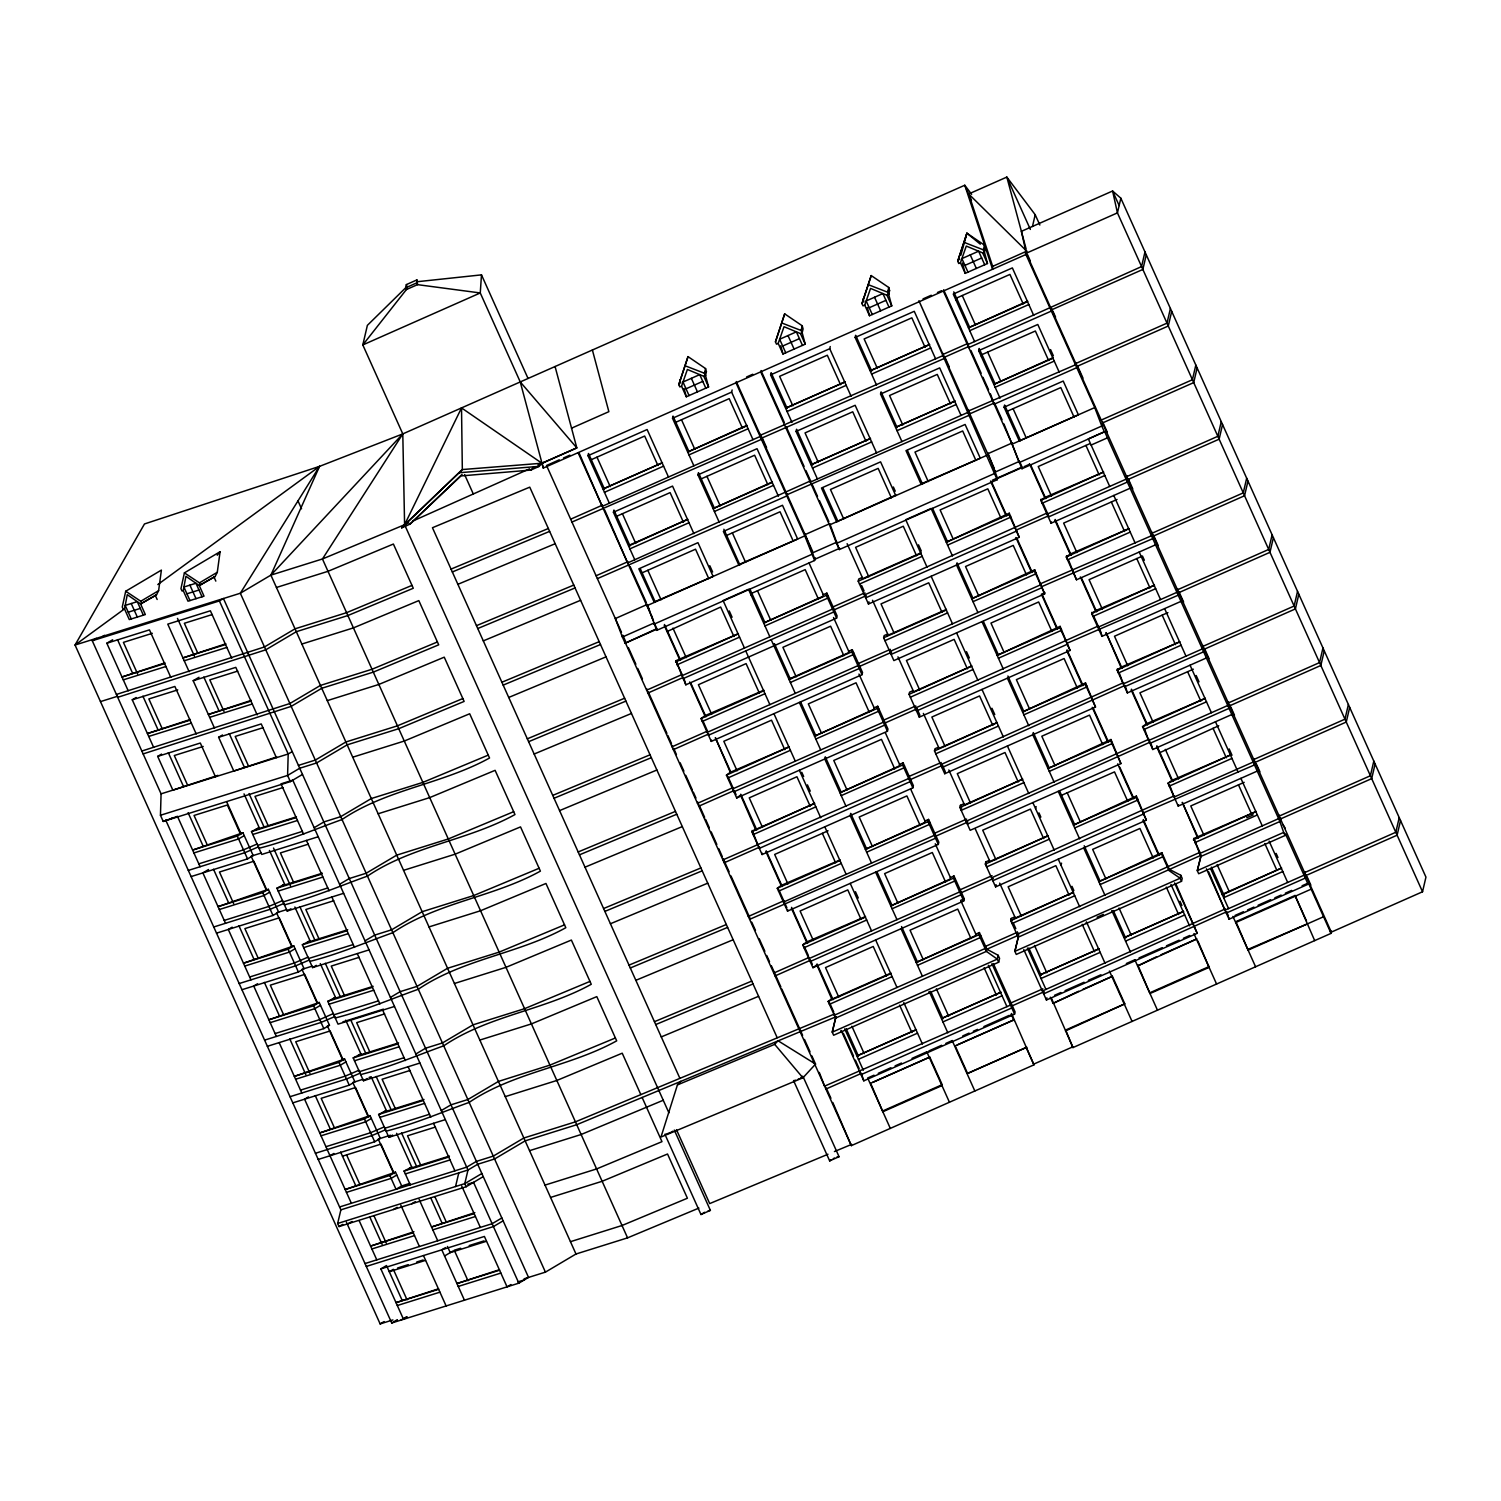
<?xml version="1.0" encoding="UTF-8"?>
<svg xmlns="http://www.w3.org/2000/svg" width="1501" height="1501" viewBox="0 0 1501 1501"><rect width="100%" height="100%" fill="white"/><g stroke="black" fill="none" stroke-linecap="round" stroke-linejoin="round"><path stroke-width="1.5" d="M1039.855 225.037L1035.202 214.718L1006.833 177.08L968.689 193.967L992.668 266.371L992.593 269.242L964.768 185.242L402.793 433.902L319.544 466.361L144.471 523.962L75.05 645.036L380.147 1323.92L392.924 1319.923M302.489 774.422L290.368 781.608L163.234 821.441L160.457 815.268L161.076 793.841L92.274 640.758L96.327 638.357M968.689 193.967L1026.722 251.155L1025.933 254.495L543.287 468.068L520.247 381.929L480.264 292.958L417.484 284.646L416.903 279.918L406.377 284.59L406.415 289.543L362.81 344.93L402.793 433.902L404.595 524.712L668.902 1112.823M416.903 279.918L417.484 284.646L406.415 289.543L406.377 284.59M417.691 281.663L481.483 274.871L480.264 292.958L362.81 344.93L367.37 325.361L407.165 286.316M156.479 594.865L140.569 603.927L156.479 594.865L158.618 590.681L161.395 570.099L125.709 591.244L122.256 607.061L123.288 609.35L124.527 608.956L127.266 594.677L140.569 603.927L145.334 614.566L129.292 619.575L124.527 608.956M215.15 576.478L199.258 585.54L215.15 576.478L217.289 572.294L220.084 551.711L184.398 572.857L180.946 588.673L181.977 590.962L183.216 590.568L185.936 576.29L199.258 585.54L204.023 596.16L187.981 601.188L183.216 590.568M1042.876 988.821L1011.017 1002.912L1010.511 1005.088L824.593 1086.142L819.283 1072.408M1304.819 871.706L1304.031 875.214L1225.004 910.188L1208.568 871.687M543.287 468.068L542.011 463.302L461.52 407.916L404.595 524.712L401.686 527.864L409.961 524.149L460.901 475.93L530.866 470.076L539.14 466.379L542.03 463.227L576.816 447.898L555.07 366.525M609.35 503.21L587.998 455.685L588.505 453.508L604.528 489.157M579.311 453.452L602.22 506.362L760.125 436.491L760.632 434.333M634.792 559.779L613.421 512.254L613.928 510.077L630.045 545.951M604.734 510.04L627.643 562.931L810.578 480.864L805.924 470.545M681.548 386.17L679.822 386.92L678.79 384.631L688.021 356.619L705.564 368.571L706.408 371.704L705.508 375.569L703.8 376.319L687.383 369.471L681.548 386.17L686.313 396.789L708.566 386.939L704.701 372.454L706.408 371.704M693.875 465.817L672.523 418.272L673.03 416.096L689.053 451.763M678.79 384.631L688.021 356.619M625.148 643.197L622.39 637.024L654.23 622.934L657.006 629.107L625.148 643.197L655.018 629.501M815.249 557.79L814.611 560.492L656.725 630.364L647.175 604.471L615.316 618.562L622.39 637.024L622.802 635.204L625.579 641.377M705.508 375.569L704.476 373.261L705.564 368.571M654.23 622.934L653.948 624.191L811.853 554.338L812.566 551.242L736.278 381.535M656.725 630.364L657.006 629.107M646.931 688.921L646.65 690.179L682.073 674.512L675.882 660.74L679.446 659.164L664.268 625.392M719.298 522.386L697.946 474.86L698.453 472.684L714.476 508.332M667.044 631.565L720.668 607.042L733.914 636.518M752.995 439.662L731.625 392.117L732.132 389.941M826.863 593.12L826.357 595.297L763.671 623.028L822.904 596.329L823.28 594.696L826.863 593.12L837.108 615.935L836.601 618.112L685.826 684.812L675.882 660.74M677.157 663.611L676.876 664.868L739.543 637.137M679.446 659.164L738.379 633.722L675.581 661.997M682.073 674.512L681.773 675.788L832.548 609.068L833.055 606.892L862.775 593.739M685.826 684.812L684.287 679.446M672.373 745.49L672.073 746.766L707.496 731.081L702.599 720.18L702.299 721.437L764.985 693.706M778.193 343.391L776.486 344.161L775.454 341.853L784.685 313.859L802.228 325.792L803.073 328.925L802.172 332.79L800.446 333.541L784.029 326.711L778.193 343.391L782.978 354.011L805.23 344.161L801.909 331.759M791.984 422.4L770.613 374.875L771.12 372.698L787.181 408.403M775.454 341.853L784.685 313.859M789.245 678.959L848.346 652.804L848.722 651.265L852.287 649.689L862.531 672.504L862.024 674.681L711.268 741.4L701.005 718.585L704.87 715.733L689.691 681.979M704.87 715.733L763.84 690.197M707.496 731.081L707.196 732.357L857.972 665.637L858.478 663.461L890.337 649.37L889.83 651.547L1040.587 584.827L1040.887 583.57L1151.473 535.763L1152.28 532.33M802.172 332.79L801.14 330.501L802.228 325.792M711.268 741.4L711.549 740.124M697.796 802.059L697.496 803.335L732.92 787.65L728.023 776.749L727.722 778.025L790.408 750.294M761.72 438.104L944.035 358.57L944.542 356.394M751.269 595.447L751.776 593.27L805.193 569.63L818.439 599.124M817.407 478.969L796.055 431.444L796.562 429.267L812.604 464.972M787.35 493.773L786.843 495.949L597.379 578.635M877.71 706.258L877.203 708.434L814.518 736.165L873.788 709.373L874.145 707.834L877.71 706.258L887.954 729.073L887.447 731.25L736.691 797.969L726.428 775.154L730.293 772.302L715.339 737.648L730.443 771.251M730.293 772.302L789.263 746.785L726.428 775.154M851.105 396.245L829.734 348.72L830.241 346.543M732.92 787.65L732.619 788.926L883.395 722.206L883.901 720.048L915.76 705.939L915.254 708.116L1098.169 626.048L1097.869 627.305L1176.915 592.332L1177.703 588.899M704.626 817.276L699.072 804.93L698.791 806.206L734.214 790.52L733.914 791.796L884.689 725.077L885.196 722.919L917.036 708.81L919.813 714.983L919.306 717.159L1070.082 650.44L1060.119 626.367L997.152 655.355L1059.819 627.624L1060.119 626.367M736.691 797.969L740.556 795.117L755.566 829.509L814.687 803.354L751.851 831.723L762.114 854.538L912.871 787.837L913.377 785.661L903.133 762.846L899.568 764.422L899.212 765.96L839.941 792.753L902.626 765.003L903.133 762.846M810.578 480.864L810.277 482.14L968.183 412.268L968.689 410.092M773.916 645.843L774.422 643.666L790.483 679.371M787.143 494.673L969.458 415.139L969.965 412.963M805.286 533.699L804.78 535.876L814.611 560.492M864.726 305.116L863.019 305.866L861.987 303.577L871.218 275.565L888.761 287.498L889.586 290.631L888.686 294.496L886.978 295.265L870.561 288.417L864.726 305.116L869.511 315.735L891.763 305.885L887.879 291.4L889.586 290.631M876.509 385.006L855.138 337.462L855.645 335.305L871.687 370.991M861.987 303.577L871.218 275.565M751.851 831.723L755.716 828.871M753.446 833.318L753.146 834.594L815.831 806.863M888.686 294.496L887.654 292.207L888.761 287.498M752.151 830.447L759.337 848.365L910.113 781.665L910.619 779.488L942.478 765.379L945.236 771.552L944.729 773.728L1095.505 707.027L1085.542 682.936L1022.575 711.943L1085.242 684.212L1085.542 682.936M762.114 854.538L762.414 853.281M748.643 915.216L748.342 916.473L783.766 900.806L783.466 902.082L934.241 835.363L934.748 833.186L966.606 819.096M828.139 595.991L827.633 598.167L764.966 625.898M997.658 477.881L997.246 479.701L839.34 549.554L829.809 523.661L805.08 534.6L814.912 559.235L839.641 548.297M901.932 441.575L880.562 394.05L881.068 391.874L897.129 427.579M928.556 819.415L928.05 821.591L865.364 849.322L924.635 822.529L924.991 820.991L928.556 819.415L938.819 842.23L938.313 844.406L787.537 911.126L777.274 888.292L781.139 885.459L765.979 851.705M781.139 885.459L840.11 859.923M1009.272 513.211L1008.972 514.487L946.287 542.217L1009.272 513.211L1019.235 537.302L868.46 604.021L858.216 581.187L858.722 579.011L862.287 577.435L847.108 543.681M862.287 577.435L861.912 578.973L921.032 552.818M787.537 911.126L787.837 909.85M774.066 971.785L773.765 973.061L809.189 957.375L808.889 958.651L959.664 891.932L960.171 889.755L992.03 875.665M775.36 974.656L775.06 975.931L810.484 960.246L812.341 964.355M864.914 592.801L864.407 594.978L1047.323 512.892L1047.023 514.168L1126.05 479.194L1126.857 475.742M862.024 674.681L851.78 651.866L852.287 649.689M853.562 652.56L853.056 654.736L790.389 682.467M868.46 604.021L868.966 601.845M960.452 262.75L958.745 263.519L957.713 261.212L966.925 233.218L984.468 245.151L985.313 248.284L984.412 252.149L982.705 252.9L966.288 246.07L960.452 262.75L965.218 273.37L987.47 263.519L984.149 251.117M957.713 261.212L966.925 233.218L980.303 244.175M953.979 875.984L953.473 878.16L890.787 905.891L950.058 879.098L950.414 877.56L953.979 875.984L964.242 898.799L963.736 900.975L812.96 967.695L802.697 944.88L806.562 942.028L791.402 908.274M943.266 353.523L942.759 355.699L760.425 435.234M806.562 942.028L865.533 916.511M956.024 300.238L956.531 298.061L1009.929 274.42L1023.194 303.915M1034.696 569.78L1034.395 571.055L971.71 598.786L1034.696 569.78L1044.658 593.871L893.883 660.59L883.639 637.775L884.145 635.598L887.71 634.022L872.531 600.269M810.484 960.246L810.184 961.522L960.959 894.802L961.466 892.626L993.324 878.535M887.71 634.022L887.354 635.561L946.456 609.406M812.96 967.695L816.825 964.843L831.854 999.234L890.956 973.08M984.412 252.149L983.38 249.86L984.468 245.151M879.004 709.129L878.498 711.305L815.812 739.036M1000.041 398.159L978.671 350.634L979.177 348.457L995.201 384.125M979.403 932.553L978.896 934.729L916.21 962.46L975.481 935.686L975.838 934.129L979.403 932.553L986.889 949.214L998.184 955.311L999.572 958.389L998.672 962.216L833.637 1035.24L832.248 1032.163L835.607 1018.091L828.139 1001.448L831.986 998.597M981.448 356.806L981.954 354.63L1035.371 331.008L1048.617 360.484M919.306 717.159L909.062 694.344L909.568 692.167L913.133 690.591L897.954 656.838M483.247 1176.615L466.173 1186.728L339.038 1226.561L337.65 1223.484L340.877 1209.844L467.993 1170.011L477.693 1164.269L494.58 1158.978L525.144 1140.873L576.703 1124.718L835.907 1016.815L835.607 1018.091L986.382 951.39L986.889 949.214L1018.747 935.104L1017.453 932.234L985.594 946.343L985.088 948.519L834.331 1015.22L834.612 1013.963L575.427 1121.847L523.849 1138.002L493.285 1156.108L476.399 1161.399L466.698 1167.14L339.582 1206.973M913.133 690.591L912.777 692.13L971.879 665.975L909.062 694.344M826.207 1087.812L825.906 1089.069L861.33 1073.403L863.807 1080.833L1014.582 1014.132L1015.089 1011.955L993.362 963.623M840.766 1032.088L841.16 1030.437L863.807 1080.833M917.036 708.81L916.529 710.986L1067.305 644.285L1067.605 643.01L1178.191 595.203L1178.998 591.769L1183.632 602.089M904.428 765.698L903.921 767.874L841.235 795.624M1032.463 226.482L1035.202 214.718M990.416 393.862L994.187 404.201L1076.799 367.651L1077.305 365.475L1082.953 378.046M987.921 452.889L997.546 478.425L1022.256 467.486L1020.417 463.377M1004.094 407.203L1063.215 381.048L1078.375 414.801L1019.273 440.956L1004.094 407.203L1004.601 405.026L1020.624 440.694M1006.871 413.375L1007.377 411.199L1060.794 387.577L1074.041 417.053M995.182 470.432L994.469 473.528L997.246 479.701M859.717 1071.733L860.017 1070.476M944.729 773.728L934.485 750.913L934.992 748.736L938.557 747.16L923.378 713.407M861.33 1073.403L861.03 1074.66L1011.805 1007.959L1012.312 1005.783L1044.171 991.692L1043.664 993.85L1226.58 911.782L1228.437 915.891M938.557 747.16L938.2 748.699L997.302 722.544L934.485 750.913M1011.017 1015.708L1011.524 1013.531L1033.964 1064.847L851.33 1145.638L832.792 1102.466M942.478 765.379L941.971 767.555L1124.887 685.488L1124.587 686.764L1203.614 651.79L1204.421 648.338L1209.074 658.676M929.851 822.285L929.344 824.462L866.659 852.193M1051.863 308.906L1051.357 311.082L968.764 347.613M1003.925 423.939L1021.975 468.744L1104.698 431.669L1088.338 438.892L1109.708 486.437M1010.567 516.081L1010.267 517.357L947.581 545.088M1021.975 468.744L1022.256 467.486M903.452 1004.357L903.846 1002.706L922.421 1044.058M1015.67 538.878L1015.952 537.602L1031.131 571.356M872.775 1082.315L929.776 1057.098L870.655 1083.253L882.851 1111.753L941.953 1085.598M1110.965 739.505L1110.684 740.781L1047.998 768.512L1110.965 739.505L1120.928 763.596L970.171 830.316L959.908 807.482L960.415 805.305L963.98 803.729L948.82 769.975M963.98 803.729L963.623 805.268L1022.744 779.113L959.908 807.482M1130.122 488.238L1051.094 523.211L1040.831 500.377L1044.696 497.544L1029.517 463.79M955.274 878.854L954.767 881.031L892.082 908.762M928.856 993.118L929.25 991.467L947.844 1032.819M1044.696 497.544L1103.667 472.008L1040.831 500.377M1076.011 362.604L1075.504 364.781L968.464 410.993M1120.853 198.226L1117.438 212.879L1422.535 891.763L1331.331 932.121L1026.234 253.237L1021.393 231.342L1112.597 191.002L1120.853 198.226L1425.95 877.109L1422.535 891.763M1035.99 572.65L1035.69 573.926L973.004 601.657M926.492 1053.102L926.792 1051.826L912.008 1058.374M1051.094 523.211L1051.375 521.935M1136.388 796.074L1136.107 797.35L1073.421 825.081L1136.388 796.074L1146.351 820.165L995.595 886.885L985.331 864.069L985.838 861.893L989.403 860.317L975.181 828.665M989.403 860.317L989.046 861.855L1048.167 835.701L985.331 864.069M951.897 1041.863L952.197 1040.587L945.836 1043.401M1155.545 544.807L1076.517 579.78L1066.254 556.965L1070.119 554.113L1054.959 520.359M980.697 935.423L980.191 937.6L917.505 965.331M1070.119 554.113L1129.09 528.596L1066.254 556.965M995.595 886.885L996.101 884.708M1144.982 251.924L1141.567 266.578L967.47 344.742M1146.276 254.795L1142.861 269.448L1051.657 309.806M1061.413 629.238L1061.113 630.495L998.428 658.226M1076.517 579.78L1068.656 560.38M967.582 1073.44L1026.684 1047.285L967.582 1073.44L955.18 1045.859L1014.301 1019.704L957.3 1044.921M998.184 955.311L997.283 959.139L998.672 962.216M1035.615 808.739L1036.122 806.562M1161.83 852.662L1161.53 853.919L1098.845 881.669L1161.83 852.662L1169.298 869.304L1180.818 875.308L1182.206 878.404L1181.512 881.312L1016.271 954.43L1014.882 951.353L1018.241 937.281L1010.755 920.638L1011.261 918.462L1014.826 916.886L999.666 883.132M1014.826 916.886L1014.47 918.424L1073.59 892.269L1010.755 920.638M1017.453 932.234L1016.946 934.41L1199.881 852.343L1193.689 838.552L1197.254 836.976L1182.281 802.322L1198.323 838.027M1180.968 601.376L1101.94 636.349L1091.677 613.534L1095.542 610.682L1080.382 576.928M1095.542 610.682L1154.513 585.165L1091.677 613.534M1170.405 308.493L1166.99 323.147L1075.804 363.505M1171.699 311.364L1168.285 326.017L1077.08 366.375M1086.837 685.807L1086.536 687.083L1023.851 714.814M1101.94 636.349L1102.241 635.092M1061.038 865.327L1061.545 863.15M1206.391 657.963L1127.364 692.918L1117.1 670.103L1120.966 667.27L1106.012 632.596L1122.054 668.301M1120.966 667.27L1179.936 641.734L1117.1 670.103M1175.771 883.714L1197.216 933.322L1046.441 1000.022L1046.947 997.846M1195.828 365.081L1192.413 379.734L1101.227 420.074M1119.502 673.517L1123.292 683.893L1202.339 648.92L1203.127 645.468M1197.123 367.951L1193.708 382.605L1102.503 422.944L1101.79 426.04L1104.567 432.213M1112.26 742.376L1111.96 743.652L1049.293 771.383M1082.84 989.365L1112.391 976.288L1053.083 1003.362L1078.619 991.242M1127.364 692.918L1125.806 687.552M1086.086 923.547L1086.461 921.895L1105.055 963.248M1330.224 931.802L1331.556 931.202L1331.049 933.378L1072.952 1047.585L1065.672 1030.024L1124.793 1003.869L1112.391 976.288M1231.814 714.532L1152.787 749.506L1142.542 726.69L1146.389 723.838L1131.229 690.085M1144.118 728.285L1143.818 729.542L1206.504 701.811M1146.389 723.838L1205.359 698.303L1142.542 726.69M1072.952 1047.585L1051.432 998.334M1221.251 421.65L1217.836 436.303L1126.651 476.661M1144.944 730.105L1148.734 740.462L1227.762 705.489L1228.568 702.036M1222.546 424.52L1219.131 439.174L1127.945 479.532L1127.345 482.065L1048.317 517.038M1137.683 798.945L1137.383 800.221L1074.716 827.952M1111.49 912.308L1111.866 910.657L1130.459 952.009M1152.787 749.506L1151.229 744.121M1159.429 752.827L1218.756 725.752M1257.238 771.101L1178.21 806.075L1167.966 783.259L1171.812 780.407L1156.652 746.654M1171.812 780.407L1230.782 754.89L1167.966 783.259M1246.674 478.219L1243.278 492.872L1152.074 533.23M1134.531 961.053L1134.831 959.777L1126.35 963.529M1124.793 1003.869L1065.466 1030.943M1231.927 758.399L1169.241 786.13L1169.542 784.854L1174.157 797.031L1253.185 762.058L1253.992 758.624M1247.969 481.089L1244.554 495.743L1153.368 536.101M1163.106 855.532L1162.825 856.79L1100.139 884.539M1156.802 956.644L1137.589 965.95L1196.916 938.894L1161.023 954.767M1178.21 806.075L1178.51 804.799M1137.814 965.049L1149.991 993.531L1209.112 967.376L1197.873 941.014M1180.818 875.308L1180.124 878.235L1181.512 881.312M1206.41 868.816L1229.056 919.212L1308.103 884.258L1285.438 833.843L1285.062 835.494L1198.68 873.732L1197.291 870.636L1200.875 856.471L1193.689 838.552M1194.965 841.423L1194.683 842.699L1257.35 814.968M1197.254 836.976L1256.206 811.459L1193.389 839.828M1229.844 704.907L1229.056 708.359L1150.01 743.333L1150.31 742.057L967.394 824.143M1272.116 534.788L1268.701 549.441L1177.497 589.799M1199.881 852.343L1199.58 853.6L1278.608 818.645L1279.415 815.193M1273.392 537.658L1269.977 552.312L1178.792 592.67M1161.53 853.919L1169.016 870.58L1180.124 878.235L1014.882 951.353L1018.26 937.187L1201.156 855.214L1200.875 856.471L1279.903 821.516L1280.709 818.064M1222.677 893.564L1222.377 894.821L1281.648 868.028L1222.527 894.183M1255.268 761.495L1254.48 764.928L1143.875 812.735L1143.574 813.992L992.818 880.712M1297.539 591.375L1294.125 606.029L1202.92 646.368M1298.815 594.246L1295.419 608.899L1204.215 649.239M1226.58 911.782L1226.298 913.058L1305.326 878.085L1306.133 874.633M1229.056 919.212L1229.357 917.955M1306.47 920.939L1295.025 895.478L1235.905 921.633L1248.1 950.133L1323.563 916.736M1322.963 647.944L1319.548 662.598L1228.343 702.956M1283.261 825.137L1285.325 828.364M1324.257 650.815L1320.842 665.468L1229.638 705.826M1295.025 895.478L1314.688 940.62M1348.386 704.513L1344.971 719.167L1253.767 759.525M1308.103 884.258L1308.384 882.982L1302.099 885.759M1349.68 707.384L1346.266 722.037L1255.061 762.395M1307.221 923.978L1248.307 949.232M1373.809 761.101L1370.394 775.754L1279.208 816.094M1375.104 763.971L1371.689 778.625L1280.484 818.964M1399.213 817.613L1395.799 832.267L1304.594 872.625M1400.527 820.54L1397.112 835.194L1305.908 875.552M455.554 1186.522L458.781 1172.9M835.907 1016.815L832.248 1032.163L997.283 959.139L986.382 951.39L978.896 934.729M1201.156 855.214L1197.291 870.636L1283.674 832.417L1279.903 821.516L1104.698 431.669M960.846 255.245L966.925 233.218M680.741 1081.302L677.42 1084.923L660.984 1137.045L802.922 1077.831L815.55 1064.096L811.853 1055.878M123.945 609.293L75.05 645.036L240.329 593.233L270.893 575.127L319.544 466.361L157.811 584.564M319.544 466.361L240.329 593.233L545.426 1272.135L575.99 1254.01L627.568 1237.856L698.884 1208.099M802.435 1076.33L800.483 1078.093M674.305 1130.084L710.386 1210.369L700.986 1214.534L702.487 1213.408M802.979 1076.423L839.059 1156.708L829.659 1160.873L831.141 1159.748M217.232 555.22L220.084 551.711M409.961 524.149L462.083 474.391M401.686 527.864L462.327 469.55L542.03 463.227L544.957 462.008M530.866 470.076L533.756 466.924M677.42 1084.923L774.685 1044.34L778.006 1040.737L815.55 1064.096M270.893 575.127L402.793 433.902L322.452 558.972L270.893 575.127L575.99 1254.01M627.568 1237.856L322.452 558.972L404.595 524.712L462.327 469.55L461.52 407.916M125.709 591.244L140.775 601.244L158.618 590.681M102.969 636.274L104.582 635.317M184.398 572.857L199.445 582.857L217.289 572.294M128.204 690.779L106.834 643.235L112.65 639.782M92.274 640.758L219.39 600.925L223.443 598.524L528.54 1277.407L518.839 1283.167L391.723 1323L346.412 1222.189M153.627 747.348L132.257 699.804L136.141 697.515M214.549 728.248L193.197 680.722L199.014 677.27M411.987 585.39L346.6 612.671L295.022 628.825L264.457 646.95L116.403 694.456M276.447 587.473L328.006 571.318L393.393 544.037L413.282 588.261L347.876 615.541L296.316 631.696L265.752 649.82L117.697 697.327M217.908 775.342L172.859 790.145L157.68 756.391L161.564 754.084M276.709 756.917L233.8 771.045L218.621 737.291L222.504 734.983M163.234 821.441L177.456 816.319L200.102 866.715M169.876 819.358L172.315 817.932M292.245 751.607L288.192 753.99L161.076 793.841M242.937 832.736L192.616 850.073L237.289 836.076L242.937 832.736L253.181 855.551L247.552 858.891L191.096 876.584M244.231 835.607L238.584 838.946L193.91 852.943M318.212 836.751L261.756 854.444L251.493 831.61L259.185 827.633L244.025 793.879M259.185 827.633L255.977 829.528L296.466 816.844M208.545 869.529L202.879 872.888L225.525 923.284M314.159 827.708L323.86 821.948L340.727 816.657L371.31 798.551L422.869 782.396L488.257 755.116M268.36 889.305L218.039 906.642L262.713 892.645L268.36 889.305L278.623 912.12L272.976 915.46L216.519 933.153M269.655 892.176L264.007 895.515L219.334 909.512M343.635 893.32L287.179 911.013L276.916 888.198L284.627 884.202L269.448 850.448M284.627 884.202L281.813 885.871L322.302 873.188M232.186 927.168L228.302 929.457L250.948 979.872M287.179 911.013L290.931 908.78M339.582 884.277L349.283 878.535L366.15 873.244L396.733 855.138L448.292 838.965L513.68 811.685M293.783 945.874L243.481 963.21L288.154 949.214L293.783 945.874L304.046 968.689L298.399 972.029L241.942 989.722M295.078 948.745L289.43 952.084L244.757 966.081M369.058 949.889L312.602 967.582L302.358 944.767L310.05 940.789L294.871 907.017M310.05 940.789L307.236 942.44L347.725 929.757M257.609 983.737L253.725 986.026L276.372 1036.44M312.602 967.582L316.355 965.349M365.006 940.846L374.706 935.104L391.592 929.813L422.156 911.707L473.716 895.553L539.122 868.272M319.206 1002.443L268.904 1019.779L313.578 1005.783L319.206 1002.443L329.469 1025.277L323.822 1028.617L267.366 1046.31M320.501 1005.314L314.854 1008.653L270.18 1022.65M394.482 1006.458L338.025 1024.151L327.781 1001.336L335.474 997.358L320.295 963.604M335.474 997.358L332.659 999.009L373.149 986.326M390.429 997.414L400.129 991.673L417.015 986.382L447.579 968.276L499.139 952.122L564.545 924.841M344.63 1059.031L294.327 1076.367L339.001 1062.37L344.63 1059.031L354.893 1081.846L349.245 1085.185L292.789 1102.879M345.924 1061.901L340.295 1065.241L295.622 1079.238M419.924 1063.046L363.448 1080.739L353.204 1057.905L360.897 1053.927L345.718 1020.173M360.897 1053.927L358.082 1055.597L398.572 1042.914M308.456 1096.875L304.572 1099.182L351.365 1203.295M363.448 1080.739L367.22 1078.506M415.852 1054.002L425.552 1048.242L442.439 1042.951L473.003 1024.845L524.562 1008.691L589.968 981.41M370.053 1115.599L319.751 1132.936L364.424 1118.939L370.053 1115.599L380.316 1138.415L374.687 1141.754L318.212 1159.447M371.347 1118.47L365.719 1121.81L321.045 1135.807M445.347 1119.615L388.872 1137.308L378.627 1114.493L386.32 1110.496L371.16 1076.742L369.096 1077.399M386.32 1110.496L383.505 1112.166L423.995 1099.483M330.014 1155.751L333.879 1153.462M388.872 1137.308L392.643 1135.075M441.275 1110.571L450.975 1104.83L467.862 1099.539L498.426 1081.433L549.929 1065.128L615.391 1037.979M395.495 1172.168L345.174 1189.505L389.847 1175.508L395.495 1172.168L401.686 1185.94L409.792 1183.407M396.771 1175.039L391.142 1178.379L346.468 1192.376M410.242 1184.833L404.05 1171.061L411.743 1167.084L396.583 1133.33M411.743 1167.084L408.929 1168.735L449.418 1156.051M401.686 1185.94L396.039 1189.28L389.847 1175.508M339.038 1226.561L342.735 1224.384M348.251 1223.671L351.947 1221.495M393.45 1209.506L397.127 1207.329M411.762 1203.783L415.439 1201.588M481.859 1173.519L464.785 1183.632L337.65 1223.484M407.278 1317.071L403.506 1319.304L380.86 1268.908L386.507 1265.549L402.099 1300.222M445.553 1247.575L441.782 1249.808L464.447 1300.204M501.841 1217.968L492.122 1223.709L365.006 1263.561M503.116 1220.838L493.416 1226.58L366.3 1266.431M444.559 1255.981L452.908 1251.027M380.147 1323.92L384.106 1321.574M391.723 1323L397.371 1319.642M400.936 1320.111L406.602 1316.752M510.94 1284.556L507.057 1286.864L484.41 1236.449L380.86 1268.908M671.81 1131.754L672.804 1131.21M703.481 1212.864L704.626 1212.283M670.647 1132.336L667.101 1133.837M798.1 1079.238L799.32 1078.675M833.299 1158.622L834.518 1158.059M722.919 859.904L908.687 778.512L909.193 776.336L941.183 762.527L940.677 764.684L1123.592 682.617M404.595 524.712L408.722 522.855M412.869 521.016L529.59 468.8M537.902 465.085L576.816 447.898L520.247 381.929M992.668 266.371L1026.722 251.155L1025.127 252.919L1026.44 252.318M405.626 287.817L416.715 282.901M571.543 428.179L608.862 411.668L592.388 350.014M983.605 249.035L985.313 248.284M686.032 388.797L702.768 381.385M782.696 346.018L799.414 338.626M869.229 307.743L885.946 300.331M964.937 265.377L981.673 257.984M559.273 459.85L546.533 465.498L621.508 632.334M563.513 457.974L569.892 455.159M746.597 376.976L752.77 374.237M923.04 298.887L931.277 295.247M937.45 292.507L941.577 290.687M1026.234 253.237L1117.438 212.879L1112.597 191.002L1119.146 205.543M587.998 455.685L647.119 429.53L668.489 477.037M672.523 418.272L731.625 392.117M770.613 374.875L829.734 348.72M855.138 337.462L914.259 311.307L935.611 358.852M591.281 459.681L644.68 436.041L657.945 465.535M675.788 422.269L729.205 398.647L742.451 428.123M746.935 425.327L687.683 452.026L746.804 425.871M1027.66 301.119L968.426 327.818L1027.528 301.663M604.453 492.309L663.592 466.136M688.978 454.897L748.098 428.742M787.087 411.499L846.189 385.344M871.612 374.105L930.714 347.932M969.702 330.689L1028.823 304.534M570.661 519.196L602.52 505.105M943.041 354.424L967.77 343.485L943.641 289.787M571.956 522.067L761.42 439.361L761.926 437.185L766.561 447.523M944.335 357.294L969.064 346.356M613.421 512.254L672.542 486.099L693.894 533.624M697.946 474.86L757.048 448.705L778.419 496.231M796.055 431.444L855.157 405.289L876.528 452.814M880.562 394.05L939.682 367.895L961.053 415.421M978.671 350.634L1037.791 324.479L1059.143 372.004M616.705 516.25L670.103 492.609L683.462 522.31M701.23 478.857L754.628 455.216L767.874 484.71M628.713 545.463L687.833 519.308L628.6 546.008M772.358 481.915L713.106 508.614L772.227 482.459M1053.083 357.688L993.85 384.387L1052.952 358.232M629.876 548.878L688.997 522.723M714.401 511.485L773.522 485.33M812.51 468.068L871.631 441.913M897.035 430.674L956.137 404.519M995.125 387.258L1054.246 361.103M596.085 575.765L627.943 561.674M969.759 413.863L994.488 402.925M642.128 572.819L695.526 549.197L708.791 578.673M726.653 535.425L780.051 511.785L793.316 541.279M1012.425 442.851L987.714 453.79L918.912 300.725L994.469 473.528L836.564 543.381L839.34 549.554M895.891 495.067L836.639 521.766L821.479 488.013L880.58 461.858L895.759 495.611M921.295 483.829L980.284 458.218L965.105 424.464L905.985 450.619L921.164 484.373M646.875 605.729L804.78 535.876L735.997 382.793M812.135 553.062L836.864 542.124L836.564 543.381L829.509 524.937L987.414 455.066M1094.736 407.578L1101.79 426.04L1019.198 462.589L1012.143 444.127L1094.736 407.578L1025.933 254.495M994.769 472.252L1019.498 461.314M992.311 480.245L1021.036 467.543M1024.057 466.698L1029.405 464.334M1089.726 443.733L1038.223 466.53L1051.469 496.005M1091.114 445.065L1107.475 437.823M858.216 581.187L920.882 553.456M859.491 584.058L922.177 556.327M1104.811 475.517L1042.126 503.248L1041.131 499.12M1117.044 499.458L1063.646 523.099L1076.892 552.593M701.005 718.585L763.69 690.835M789.094 679.597L851.78 651.866M883.639 637.775L946.305 610.025M884.915 640.646L947.6 612.896M1130.234 532.086L1067.549 559.835L1066.554 555.689M891.613 652.241L859.754 666.331L859.247 668.508L708.491 735.227L708.791 733.951L673.367 749.637L673.649 748.361L676.426 754.534M891.106 654.417L1041.882 587.698L1042.182 586.441L1152.768 538.634L1153.575 535.2L1158.209 545.52M1044.959 592.614L1041.394 594.19L1056.554 627.943M910.338 697.215L973.023 669.484M1155.657 588.673L1092.972 616.404L1091.977 612.258M1167.891 612.614L1114.493 636.236L1127.739 665.731M935.78 753.783L998.446 726.052M1181.081 645.242L1118.395 672.973L1117.401 668.846M724.214 862.775L759.637 847.108M828.064 830.803L774.666 854.444L787.912 883.92M1193.333 669.183L1139.916 692.824L1153.162 722.3M777.274 888.292L839.96 860.561M841.254 863.431L778.569 891.162L778.869 889.905L786.899 907.786M961.203 810.352L1023.87 782.621M1149.015 739.186L966.1 821.272M967.901 821.966L936.042 836.057L935.536 838.233L749.637 919.344M1061.526 795.324L1114.511 771.889L1127.776 801.365M802.697 944.88L865.383 917.13M866.677 920L803.992 947.75L804.292 946.474L808.382 955.555M1049.312 839.19L986.626 866.94L985.838 861.893M1174.439 795.755L991.523 877.841M964.242 898.799L960.678 900.375L975.838 934.129M1244.179 782.34L1190.762 805.962L1204.027 835.457M828.139 1001.448L890.806 973.717M1246.768 817.707L1253.185 814.912M892.101 976.588L829.415 1004.319L829.715 1003.043L833.805 1012.143M1074.735 895.778L1012.049 923.509L1011.261 918.462M1097.062 917.205L1103.404 914.39M858.422 1059.312L917.524 1033.157M942.928 1021.918L1002.049 995.763M1041.037 978.502L1100.158 952.347M1125.562 941.108L1184.683 914.953M1223.671 897.692L1282.773 871.537M1225.304 908.912L1042.369 990.998M874.014 1075.185L867.672 1077.999L890.318 1128.396M878.235 1073.328L890.9 1067.718M895.121 1065.841L901.463 1063.046M928.913 1050.906L941.615 1045.278M962.76 1035.915L969.083 1033.12M973.305 1031.243L977.526 1029.386M983.868 1026.571L1009.197 1015.37M1054.528 995.313L1060.851 992.517M1065.072 990.641L1084.078 982.236M1088.3 980.359L1100.965 974.768M1139.053 957.919L1162.262 947.638M1166.483 945.78L1179.167 940.17M1183.388 938.294L1189.711 935.498M1235.023 915.441L1243.41 911.745M1247.594 909.887L1253.898 907.092M1258.082 905.253L1270.653 899.681M1274.856 897.823L1281.141 895.046M1285.325 893.189L1291.629 890.412M1235.698 922.552L1311.161 889.155M883.057 1110.834L942.178 1084.679L929.776 1057.098M1150.198 992.63L1209.318 966.475M1034.17 1063.928L1073.159 1046.685M451.032 569.104L548.353 528.502M452.326 571.975L549.629 531.373M457.88 584.321L555.182 543.718M437.41 641.959L372.023 669.258L320.464 685.413L289.881 703.519L141.844 751.044M476.474 625.673L573.776 585.071M477.75 628.544L575.071 587.942M483.303 640.889L580.606 600.287M462.833 698.547L397.446 725.827L345.887 741.982L315.304 760.088L298.436 765.379M501.897 682.242L599.199 641.659M503.173 685.113L600.494 644.529M508.726 697.458L606.029 656.856M527.32 738.83L624.622 698.228M528.615 741.7L625.917 701.098M534.15 754.027L631.452 713.444M552.743 795.399L650.046 754.797M554.038 798.269L651.34 757.667M559.573 810.615L656.875 770.013M578.166 851.968L675.469 811.366M579.461 854.838L676.763 814.236M584.996 867.184L682.317 826.582M603.59 908.537L700.892 867.953M604.884 911.407L702.187 870.824M610.438 923.753L707.74 883.17M629.013 965.124L726.315 924.522M630.307 967.995L727.61 927.393M635.861 980.322L733.163 939.739M654.436 1021.693L751.757 981.091M655.731 1024.564L753.033 983.962M661.284 1036.91L758.587 996.308M663.254 1100.252L581.112 1134.512L529.553 1150.667M827.97 1154.25L709.692 1203.596L676.463 1129.634M834.425 1151.548L851.63 1144.381M333.447 1013.531L319.769 1019.573L275.096 1033.57M795.774 1080.176L793.691 1080.701M836.864 1157.121L839.059 1156.708M708.191 1210.782L710.386 1210.369M128.242 612.183L140.306 608.412M186.931 593.796L198.995 590.024M106.834 643.235L149.462 629.876L170.833 677.42M152.333 633.309L123.42 642.372L137.623 673.968M212.298 614.528L184.36 623.271L197.607 652.766M164.922 662.86L122.013 676.989L164.622 663.63M225.844 643.779L182.934 657.907L225.563 644.548M123.288 679.859L165.936 666.5M184.229 660.759L226.839 647.419M100.473 701.605L117.491 696.276M301.87 644.042L353.429 627.887L418.817 600.606L438.705 644.83L373.299 672.129L321.739 688.284L291.175 706.389L143.12 753.915M132.257 699.804L174.885 686.464L196.237 733.989M193.197 680.722L235.807 667.363L257.178 714.889M177.756 689.897L148.843 698.941L162.202 728.642M237.721 671.097L209.784 679.859L223.987 711.436M190.346 719.448L147.436 733.557L190.045 720.217M251.267 700.348L208.358 714.476L250.986 701.117M148.73 736.428L191.34 723.088M209.652 717.347L252.281 703.988M327.293 700.629L378.852 684.456L444.24 657.175L464.128 701.417L398.722 728.698L347.163 744.852L316.598 762.958L299.712 768.249L287.592 775.435L160.457 815.268M157.68 756.391L200.308 743.033L215.469 776.786M218.621 737.291L261.23 723.932L276.409 757.686M203.179 746.466L174.285 755.528L187.531 785.004M263.144 727.666L235.207 736.428L248.472 765.923M352.716 757.198L404.276 741.044L469.682 713.763L489.551 757.986C442.457 784.047 386.639 789.245 342.022 819.527C314.459 829.378 287.704 841.048 258.979 848.271M282.92 787.593L254.982 796.356L268.229 825.831M251.493 831.61L296.166 817.613M252.787 834.481L297.461 820.484M257.234 843.956L243.481 849.847L198.807 863.844M257.684 845.401L302.358 831.404M258.528 846.827L244.776 852.718L188.319 870.411M378.139 813.767L429.699 797.613L495.105 770.332L514.974 814.555C467.88 840.616 412.062 845.813 367.445 876.115C339.883 885.946 313.127 897.617 284.402 904.84M261.305 853L251.136 856.189L266.296 889.943M308.343 844.162L280.406 852.924L293.652 882.419M276.916 888.198L321.589 874.182M278.21 891.069L322.884 877.053M282.676 900.544L268.904 906.416L224.231 920.413M283.107 901.97L327.781 887.973M283.952 903.414L270.199 909.287L213.742 926.98M403.563 870.336L455.122 854.182L520.528 826.901L540.398 871.124C493.304 897.204 437.485 902.382 392.868 932.684C365.306 942.515 338.569 954.186 309.825 961.409M286.729 909.568L276.559 912.758L291.719 946.512M333.766 900.75L305.829 909.493L319.075 938.988M302.358 944.767L347.031 930.77M303.634 947.638L348.307 933.641M308.099 957.113L294.346 962.985L249.673 977.001M308.549 958.539L353.223 944.542M309.375 959.983L295.622 965.856L239.166 983.549M428.986 926.924L480.545 910.751L545.951 883.47L565.821 927.712C518.727 953.773 462.908 958.97 418.291 989.253C390.729 999.084 363.993 1010.755 335.248 1017.978M312.152 966.156L301.982 969.346L317.161 1003.1M359.189 957.319L331.252 966.081L344.461 995.482M327.781 1001.336L372.454 987.339M329.057 1004.207L373.73 990.21M333.841 1014.845L378.515 1000.848M334.817 1016.552L321.045 1022.444L264.589 1040.137M454.428 983.493L505.987 967.338L571.374 940.058L591.263 984.281C544.15 1010.342 488.35 1015.539 443.733 1045.822C416.152 1055.672 389.416 1067.342 360.69 1074.566M329.469 1025.277L327.406 1025.915L342.584 1059.668M342.922 1021.843L383.412 1009.141M384.612 1013.888L356.675 1022.65L369.921 1052.145M353.204 1057.905L397.878 1043.908M354.499 1060.775L399.172 1046.779M358.945 1070.251L345.192 1076.142L300.519 1090.139M359.396 1071.695L404.069 1057.698M360.24 1073.121L346.487 1079.013L290.012 1096.706M479.851 1040.062L531.41 1023.907L596.798 996.626L616.686 1040.85C569.592 1066.911 513.774 1072.108 469.156 1102.409C441.575 1112.241 414.839 1123.911 386.113 1131.135M362.998 1079.294L352.829 1082.484L368.008 1116.237M410.036 1070.457L382.098 1079.219L395.363 1108.714M378.627 1114.493L423.301 1100.496M379.922 1117.363L424.595 1103.366M384.369 1126.838L370.616 1132.711L325.942 1146.708M384.819 1128.264L429.492 1114.267M385.663 1129.709L371.91 1135.582L315.435 1153.275M505.274 1096.631L556.833 1080.476L622.221 1053.195L640.814 1094.567M390.466 1135.244L378.252 1139.053L393.431 1172.806M342.472 1156.183L380.991 1144.118L394.238 1173.594M435.478 1127.045L407.521 1135.788L420.787 1165.283M404.05 1171.061L448.724 1157.065M405.345 1173.932L450.019 1159.935M467.655 1184.195L473.547 1182.356L518.839 1283.167M545.032 1185.096L596.591 1168.941L661.979 1141.661L642.109 1097.437M413.92 1231.721L370.597 1246.093L413.225 1232.734M474.841 1212.62L431.537 1226.992L474.147 1213.634M371.892 1248.963L414.501 1235.604M432.813 1229.863L475.442 1216.504M550.567 1197.442L602.126 1181.287L667.532 1154.006L687.402 1198.23L622.014 1225.51L570.455 1241.683M397.596 1267.989L408.253 1264.649M416.771 1261.985L423.169 1259.977M460.657 1248.232L454.259 1250.239L467.993 1280.766M469.175 1245.567L484.091 1240.877M425.515 1260.371L389.284 1271.722L393.337 1269.321L407.052 1299.847M486.437 1241.271L450.225 1252.622L447.448 1246.449M438.498 1288.796L396.02 1302.662L438.648 1289.303M499.42 1269.696L456.961 1283.561L499.57 1270.202M397.315 1305.532L439.924 1292.173M458.255 1286.432L500.865 1273.073M524.112 1278.796L545.426 1272.135M517.864 1281.892L524.506 1279.809M666.163 1134.156L664.887 1134.249M459.437 472.702L539.14 466.379M964.73 242.618L983.38 249.86M869.023 284.965L887.654 292.207M782.49 323.259L801.14 330.501M685.826 366.038L704.476 373.261M774.685 1044.34L802.922 1077.831M971.635 194.323L964.768 185.242L971.503 200.233M247.571 652.241L248.866 655.111M1030.361 229.428L1006.833 177.08L1026.121 248.96M1027.397 254.419L1030.211 260.705M1052.801 310.97L1055.578 317.161M1102.728 422.044L1107.344 432.326M1128.152 478.613L1132.786 488.951M1230.782 706.971L1234.497 715.245M1256.206 763.559L1259.921 771.814M1307.071 876.734L1310.842 885.121M1308.384 882.982L1331.049 933.378M1283.674 832.417L1285.062 835.494M1050.569 349.602L1053.402 355.906M1144.362 560.248L1142.467 556.045L1089.069 579.667L1102.316 609.162M1196.166 675.506L1198.999 681.829M1229.169 748.924L1232.002 755.247M1276.113 853.394L1277.97 857.521M1033.72 315.435L1012.368 267.91L953.248 294.065L974.618 341.59M1113.761 495.461L1135.131 543.006M1139.203 552.049L1160.554 599.574M1164.626 608.618L1185.978 656.143M1190.049 665.187L1211.401 712.731M1215.472 721.756L1238.119 772.171M1240.895 778.344L1262.266 825.869M1269.095 841.085L1287.689 882.438M1085.917 445.422L1099.164 474.898M1111.34 501.991L1124.587 531.485M1136.764 558.56L1150.029 588.054M1162.187 615.147L1175.452 644.623M1187.61 671.716L1200.875 701.192M1213.052 728.285L1226.298 757.78M1238.475 784.854L1251.721 814.349M1264.818 843.506L1276.901 870.392M982.705 252.9L987.47 263.519M984.712 264.758L978.633 251.211L961.897 258.604L967.976 272.15M970.265 254.907L976.344 268.454M962.235 295.528L975.481 325.023M987.658 352.116L1000.904 381.592M1013.081 408.685L1026.346 438.161M1165.339 749.393L1178.585 778.888M1217.123 864.614L1229.206 891.5M953.754 291.888L969.777 327.537M1030.68 464.972L1045.784 498.576M1055.165 519.459L1071.207 555.145M1081.527 578.129L1096.631 611.733M1131.435 689.165L1147.477 724.87M1156.858 745.753L1172.881 781.402M1211.42 867.128L1224.422 896.078M1232.921 916.379L1255.587 966.775M1210.932 869.36L1228.568 908.612M1043.233 503.811L1048.617 515.762L1016.759 529.853L1016.458 531.129L865.683 597.848L866.19 595.672L834.331 609.762L833.824 611.939L683.068 678.658L683.349 677.383L647.925 693.049L648.226 691.792L666.913 733.351M1094.079 616.949L1101.302 633.028M970.922 350.483L981.129 373.205M982.986 377.333L988.559 389.735M995.426 405.026L1002.049 419.736M943.341 291.044L1012.143 444.127M945.48 358.458L949.195 366.713M988.634 455.872L994.262 468.368M1008.972 514.487L1019.235 537.302M1034.395 571.055L1044.658 593.871M1059.819 627.624L1070.082 650.44M1085.242 684.212L1095.505 707.027M1110.684 740.781L1120.928 763.596M1136.107 797.35L1146.351 820.165M1174.551 882.907L1197.216 933.322M991.692 482.234L1006.796 515.837M1017.115 538.803L1032.219 572.406M1042.538 595.372L1057.642 628.975M1067.023 649.858L1083.065 685.544M1093.385 708.528L1108.488 742.132M1119.765 767.199L1133.912 798.701M1143.293 819.565L1159.335 855.27M1180.011 901.275L1181.906 905.478M990.529 481.033L1005.708 514.787M1066.817 650.759L1081.977 684.512M1092.24 707.327L1107.4 741.081M1117.663 763.896L1132.823 797.669M1143.087 820.484L1158.247 854.238M1193.933 933.622L1216.579 984.037M1170.986 884.502L1189.58 925.854M925.085 347.331L911.839 317.837L864.126 338.945L877.391 368.439M950.508 403.9L937.262 374.406L889.549 395.514L902.814 425.008M975.931 460.469L962.685 430.975L914.972 452.082L928.237 481.577M1001.073 518.314L987.808 488.819L940.114 509.927L953.36 539.422M1026.496 574.883L1013.231 545.407L965.537 566.515L978.783 595.991M1051.92 631.452L1038.654 601.976L990.96 623.084L1004.207 652.56M1077.343 688.04L1064.096 658.545L1016.383 679.653L1029.63 709.147M1102.766 744.609L1089.52 715.114L1041.807 736.222L1055.072 765.716M1153.2 857.934L1139.934 828.458L1092.653 849.378L1105.918 878.873M1166.315 887.129L1178.623 914.522M886.978 295.265L891.763 305.885M888.986 307.105L882.907 293.558L866.171 300.969L872.269 314.497M874.539 297.254L880.637 310.801M1067.23 792.809L1080.495 822.285M1119.033 908.049L1131.341 935.442M907.448 450.544L922.552 484.148M932.571 508.389L947.675 541.992M973.098 598.561L957.056 562.856L956.55 565.033L977.92 612.577M983.418 621.527L998.521 655.13M1007.903 676.013L1023.945 711.718M1049.368 768.287L1033.326 732.582L1032.819 734.758L1054.19 782.284M1059.687 791.215L1074.791 824.818M1084.191 845.738L1100.233 881.425M1113.329 910.582L1125.637 937.956M1134.831 959.777L1157.477 1010.192M952.478 555.989L931.127 508.464L905.722 519.702L927.074 567.228M981.973 621.602L1003.343 669.146M1007.396 678.189L1028.767 725.715M1058.243 791.327L1079.613 838.871M1083.684 847.896L1105.036 895.44M893.358 486.981L895.253 491.183M918.499 544.825L921.333 551.13M966.513 651.678L969.346 657.982M991.936 708.247L994.769 714.551M1038.955 812.885L1040.85 817.107M1071.958 886.303L1073.853 890.525M1109.408 971.034L1132.073 1021.43M931.145 576.271L952.497 623.816M956.569 632.859L977.92 680.385M981.992 689.428L1003.362 736.953M1007.415 745.997L1028.785 793.541M1032.838 802.566L1054.209 850.11M1058.261 859.154L1079.632 906.679M840.56 384.725L827.314 355.23L779.601 376.338L792.866 405.833M865.983 441.294L852.737 411.799L805.043 432.907L818.289 462.402M891.406 497.863L878.16 468.387L830.466 489.495L843.712 518.971M916.548 555.708L903.283 526.232L855.589 547.34L868.835 576.816M941.971 612.295L928.725 582.801L881.012 603.909L894.258 633.384M967.394 668.864L954.148 639.37L906.435 660.478L919.7 689.972M992.818 725.433L979.571 695.939L931.858 717.046L945.123 746.541M1018.241 782.002L1004.995 752.526L957.282 773.634L970.547 803.11M1043.664 838.59L1030.418 809.095L982.723 830.203L995.97 859.698M1069.087 895.159L1055.841 865.664L1008.147 886.772L1021.393 916.267M1082.221 924.353L1094.529 951.728M800.446 333.541L805.23 344.161M802.472 345.399L796.374 331.852L779.657 339.245L785.736 352.791M788.006 335.549L794.104 349.095M1034.508 945.461L1046.816 972.836M822.923 487.938L838.027 521.541M1028.804 947.975L1041.112 975.369M1050.306 997.189L1053.083 1003.362M1027.359 948.05L1045.934 989.403M861.63 585.521L864.088 590.981M960.415 805.305L961.709 808.176M1013.363 923.153L1015.821 928.612M1023.795 949.626L1046.441 1000.022M761.007 370.578L784.216 422.231M786.43 427.166L804.067 466.398M811.853 483.735L817.52 496.343M819.415 500.546L828.852 521.56M760.707 371.854L829.509 524.937M826.357 595.297L836.601 618.112M877.203 708.434L887.447 731.25M902.626 765.003L912.871 787.837M928.05 821.591L938.313 844.406M953.473 878.16L963.736 900.975M991.936 963.717L1014.582 1014.132M809.058 563.044L823.28 594.696M833.543 617.511L848.722 651.265M858.966 674.08L874.145 707.834M885.346 732.769L899.568 764.422M910.769 789.338L924.991 820.991M935.254 843.806L950.414 877.56M1011.318 1014.432L1014.076 1020.605M1026.478 1048.186L1033.964 1064.847M988.371 965.293L1006.946 1006.664M843.862 655.693L830.616 626.198L782.903 647.306L796.168 676.801M869.285 712.262L856.039 682.786L808.326 703.894L821.591 733.37M894.727 768.887L881.462 739.355L833.768 760.463L847.033 789.995M920.132 825.419L906.885 795.924L859.191 817.032L872.437 846.526M945.574 881.988L932.309 852.512L884.614 873.62L897.861 903.095M970.997 938.557L957.732 909.081L910.038 930.188L923.284 959.664M984.112 967.751L996.42 995.144M703.8 376.319L708.566 386.939M705.808 388.159L699.729 374.612L682.993 382.023L689.072 395.57M691.361 378.327L697.44 391.855M681.51 419.755L694.757 449.231M706.933 476.324L720.18 505.818M732.357 532.893L745.603 562.387M757.48 590.737L770.745 620.232M936.399 988.859L948.707 1016.252M723.876 529.253L739.899 564.92M749.937 589.143L765.022 622.746M800.802 702.337L815.906 735.94M841.348 792.566L825.287 756.823L824.781 758.999L846.001 806.243M866.752 849.097L850.711 813.392L850.204 815.568L871.556 863.094M877.072 872.062L892.176 905.666M901.557 926.53L917.599 962.235M930.695 991.392L943.003 1018.766M952.197 1040.587L974.843 1091.002M769.863 636.799L748.492 589.274L723.088 600.513L744.458 648.038M771.158 639.67L795.286 693.368M799.339 702.412L820.709 749.956M875.627 872.137L896.979 919.663M901.05 928.706L922.402 976.25M709.785 565.689L712.619 571.994M729.261 610.945L732.094 617.23M801.759 772.264L803.654 776.467M807.425 784.854L810.259 791.158M855.439 891.707L858.272 898.011M926.792 1051.826L949.439 1102.241M745.734 650.909L769.882 704.626M773.934 713.669L795.305 761.195M799.358 770.238L820.728 817.764M824.8 826.807L846.151 874.332M850.223 883.376L871.574 930.92M875.646 939.964L896.998 987.489M759.337 693.087L746.091 663.611L698.397 684.719L711.643 714.195M784.76 749.674L771.514 720.18L723.82 741.288L737.066 770.782M810.202 806.243L796.937 776.749L749.243 797.857L762.489 827.351M822.36 833.336L835.625 862.812M861.049 919.381L847.784 889.905L800.089 911.013L813.336 940.489M886.472 975.969L873.226 946.474L825.512 967.582L838.759 997.077M899.587 1005.163L911.895 1032.538M596.985 457.148L610.232 486.643M622.408 513.717L635.749 543.418M647.832 570.305L661.078 599.781M672.955 628.131L686.22 657.626M851.893 1026.271L864.201 1053.646M640.27 568.71L655.374 602.314M664.474 624.491L680.516 660.159M690.854 683.161L705.958 716.765M740.762 794.217L756.804 829.922M766.185 850.786L782.227 886.491M791.609 907.355L807.651 943.06M817.032 963.942L833.074 999.647M846.189 1028.785L858.478 1056.179M844.725 1028.86L863.319 1070.213M734.214 790.52L736.053 794.648M843.318 1033.288L853.525 1056.01M855.382 1060.138L859.097 1068.412M630.176 566.646L646.237 602.37M578.091 452.664L652.503 618.224M481.483 274.871L528.014 378.402M628.356 647.55L635.861 664.249M637.737 668.433L642.428 678.865M667.851 735.452L671.454 743.483M680.141 762.789L683.893 771.139M685.769 775.323L692.336 789.939M693.274 792.021L695.976 798.044M705.564 819.358L709.316 827.708M711.193 831.892L716.821 844.425M718.698 848.59L722.319 856.621M723.219 858.628L729.13 871.8M730.987 875.946L749.937 918.087M751.776 922.196L755.472 930.432M759.225 938.782L764.853 951.296M766.73 955.48L769.544 961.747M771.364 965.762L780.895 987.001M781.833 989.084L802.622 1035.334M804.48 1039.442L810.015 1051.769M827.145 1089.895L830.916 1098.282M625.279 642.653L851.33 1145.638M777.18 1037.679L529.759 487.15L432.457 527.733L679.859 1078.262M793.56 1080.589L829.659 1160.873M464.597 474.579L473.303 493.96M665.844 1136.37L700.986 1214.534M297.986 500.865L301.551 508.801M213.93 576.853L215.825 581.112M219.39 600.925L288.192 753.99L287.592 775.435L290.368 781.608M199.445 582.857L200.477 585.165M231.754 658.32L210.384 610.794L167.774 624.135L189.126 671.679M202.035 596.798L195.956 583.251L183.891 587.022L189.97 600.569M466.173 1186.728L464.785 1183.632L467.993 1170.011L292.789 780.164L281.006 783.86L303.652 834.256M306.429 840.429L329.075 890.844M331.852 897.016L354.499 947.412M357.276 953.585L379.922 1003.981M382.699 1010.154L405.364 1060.569M408.122 1066.723L430.787 1117.138M433.545 1123.311L454.916 1170.836M461.745 1186.053L480.339 1227.405M189.914 585.146L196.012 598.674M177.474 618.393L194.455 656.2M203.836 677.064L218.94 710.667M229.259 733.651L244.363 767.255M434.84 1196.578L446.21 1221.852M249.035 793.579L264.138 827.164M273.52 848.046L290.5 885.853M299.881 906.717L314.985 940.32M325.304 963.286L340.371 996.814M350.727 1019.873L365.831 1053.458M376.151 1076.442L391.254 1110.046M401.593 1133.011L416.678 1166.615M430.731 1197.873L442.082 1223.146M155.241 595.24L157.155 599.499M419.135 1199.412L437.729 1240.764M140.775 601.244L141.807 603.552M143.346 615.185L137.266 601.638L125.202 605.41L131.281 618.956M266.165 888.63L253.857 861.236L219.465 872.025L233.668 903.621M291.588 945.198L279.28 917.824L244.888 928.594L258.153 958.088M317.011 1001.767L304.703 974.393L270.311 985.163L283.576 1014.657M343.391 1060.457L330.126 1030.962L295.735 1041.75L309.938 1073.328M368.814 1117.025L355.568 1087.531L321.176 1098.319L334.423 1127.795M226.651 801.722L240.873 833.374M240.648 834.481L227.383 805.005L194.042 815.456L207.288 844.932M237.289 836.076L247.552 858.891M262.713 892.645L272.976 915.46M288.154 949.214L298.399 972.029M313.578 1005.783L323.822 1028.617M339.001 1062.37L349.245 1085.185M364.424 1118.939L374.687 1141.754M131.225 603.533L137.323 617.061M400.823 1205.153L419.417 1246.505M423.47 1255.549L446.116 1305.945M117.491 639.595L132.576 673.198M142.914 696.183L158.112 729.974M168.337 752.733L183.441 786.336M346.6 1154.888L359.846 1184.383M373.918 1215.679L386.226 1243.053M188.094 812.66L203.198 846.264M213.517 869.248L228.621 902.833M238.959 925.817L254.044 959.42M264.382 982.386L279.467 1015.989M289.806 1038.955L305.848 1074.66M315.229 1095.542L330.333 1129.127M340.633 1152.074L355.737 1185.659M369.79 1216.973L382.098 1244.348M279.148 1042.613L301.814 1093.009M359.152 1220.613L376.789 1259.864M165.673 819.996L340.877 1209.844M647.175 604.471L649.539 610.626M651.096 614.716L653.46 620.87M962.46 263.031L965.218 273.37M958.801 256.521L959.646 259.654M867.297 307.442L869.511 315.735M863.075 298.868L863.919 302.001M780.764 345.737L782.978 354.011M684.1 388.515L686.313 396.789M679.897 379.922L680.722 383.055M603.289 488.894L662.41 462.74L603.289 488.894M654.136 602.032L638.844 568.823L697.965 542.668L713.125 576.422L654.136 602.032M738.661 564.639L723.369 531.429L782.49 505.274L797.65 539.028L738.661 564.639M785.924 408.084L845.025 381.929L785.924 408.084M811.347 464.653L870.467 438.498L811.347 464.653M870.449 370.691L929.551 344.517L870.449 370.691M895.872 427.26L954.974 401.105L895.872 427.26M857.277 1055.803L916.379 1029.648L857.277 1055.803M941.784 1018.41L1000.904 992.255L941.784 1018.41M1039.893 974.993L1099.013 948.838L1039.893 974.993M1124.418 937.6L1183.538 911.445L1124.418 937.6"/></g></svg>
